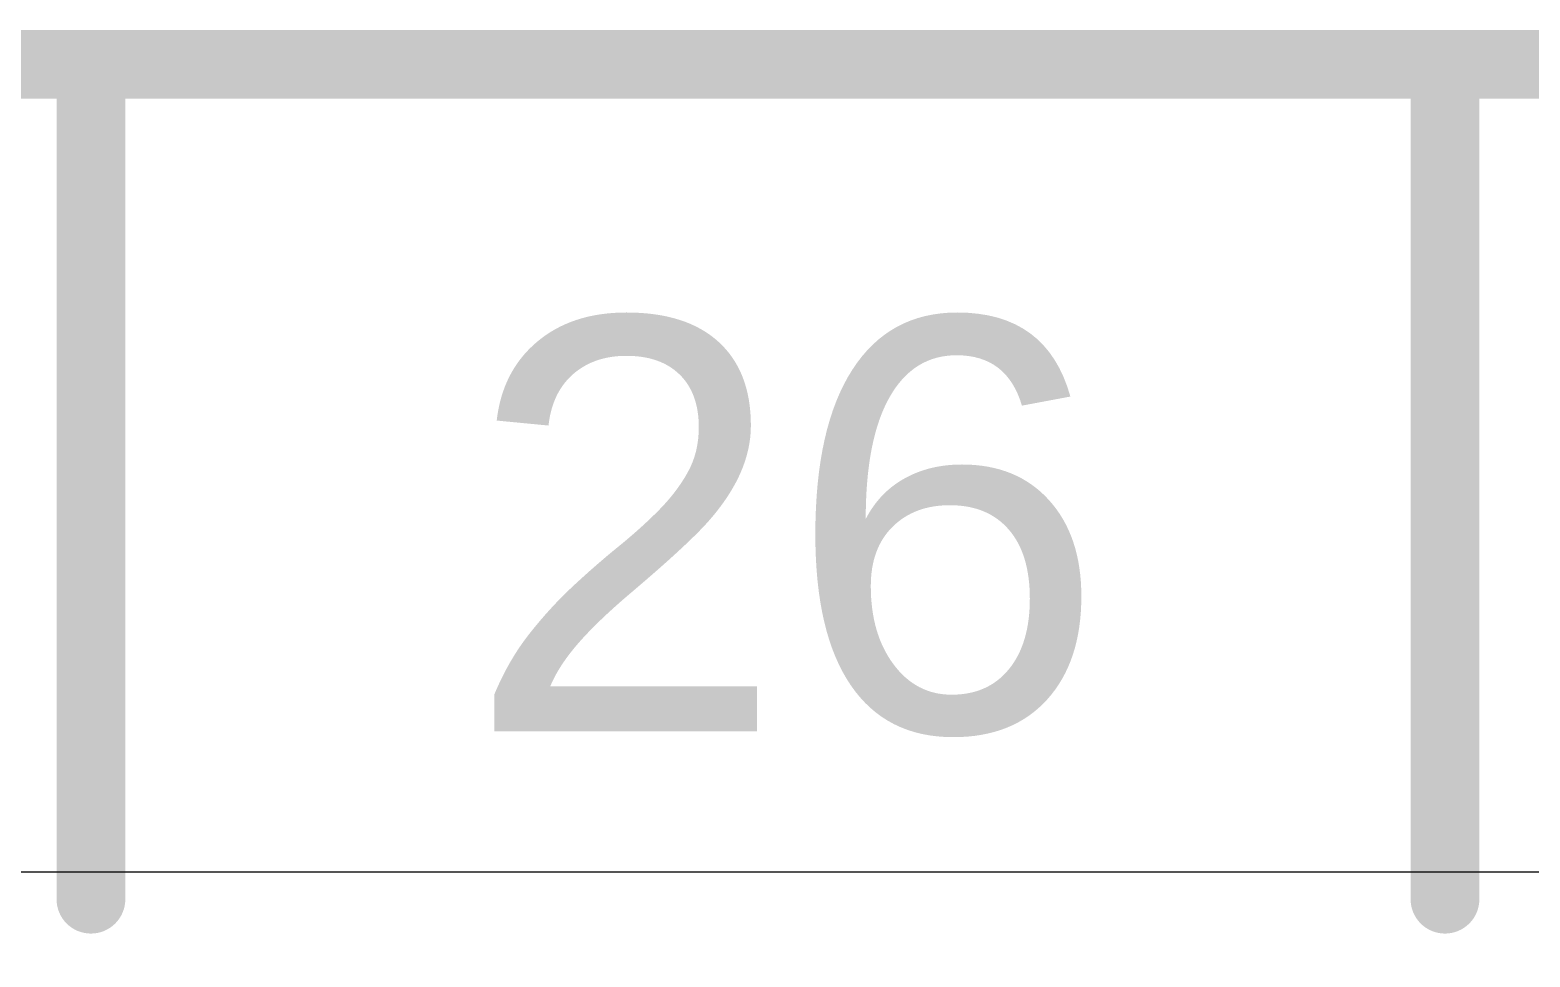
# Model space of a CAD drawing. Header units: millimetres. Extents: x 485.8 to 560.8, y 382.8 to 430.9.
# Drawn here: x 548.16 to 553.7, y 412.08 to 415.5 of the extents above; entities that cross this region are included whole.
import ezdxf

# ---------------------------------------------------------------- set-up
doc = ezdxf.new("R2010")
doc.units = ezdxf.units.MM
doc.layers.add('AM_0', color=7, linetype='Continuous', lineweight=50)
doc.layers.add('TOPOVERLAY', color=2, linetype='Continuous')
doc.styles.get("Standard").update_dxf_attribs({"font": 'arial.ttf'})

msp = doc.modelspace()

# ---------------------------------------------------------------- linework, layer by layer
at = {"layer": 'AM_0', "color": 0, "lineweight": 5, "ltscale": 0.15374}
msp.add_lwpolyline([(558.3729, 402.0911), (558.3729, 412.3911), (528.3729, 412.3911), (528.3729, 402.0911, 0.414214)], format="xyb", dxfattribs=at)
at = {"layer": 'TOPOVERLAY', "color": 0, "lineweight": 5, "const_width": 0.254}
for points in [[(488.3679, 415.3741), (558.2729, 415.3741)], [(548.3889, 412.2911), (548.3889, 415.3741)], [(553.3889, 412.2911), (553.3889, 415.3741)]]:
    msp.add_lwpolyline(points, dxfattribs=at)
at = {"layer": 'TOPOVERLAY', "color": 0, "lineweight": 5, "const_width": 0.127}
for points in [[(548.3254, 415.3741, 1), (548.4524, 415.3741, 1)], [(553.3254, 415.3741, 1), (553.4524, 415.3741, 1)], [(548.3254, 412.2911, 1), (548.4524, 412.2911, 1)], [(553.3254, 412.2911, 1), (553.4524, 412.2911, 1)]]:
    msp.add_lwpolyline(points, format="xyb", close=True, dxfattribs=at)

# ---------------------------------------------------------------- texts
at = {"layer": 'TOPOVERLAY', "color": 0, "lineweight": 5}
msp.add_text('26', height=1.524, dxfattribs=at).set_placement((549.7719, 412.9111))

doc.saveas('drawing.dxf')
